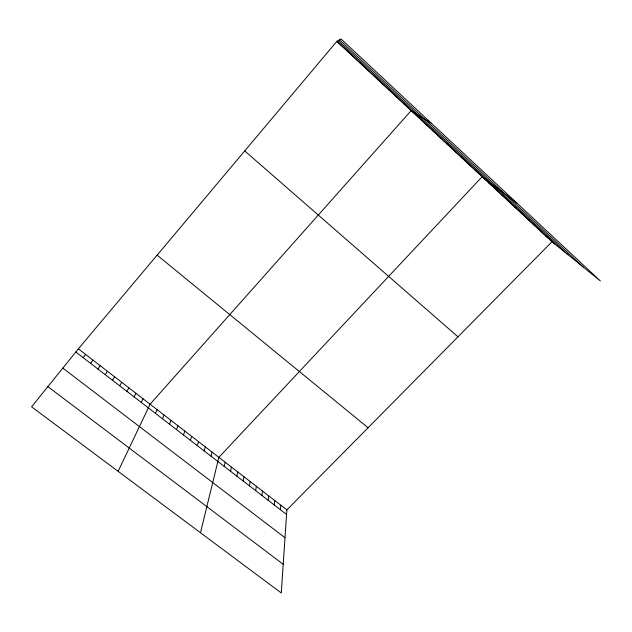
<?xml version="1.0" encoding="UTF-8"?>
<svg xmlns="http://www.w3.org/2000/svg" width="632" height="632" viewBox="0 0 632 632"><rect width="100%" height="100%" fill="white"/><g stroke="black" fill="none" stroke-linecap="round" stroke-linejoin="round"><path stroke-width="0.95" d="M551.973 241.748L286.873 509.89L281.28 592.982L31.6 406.826L78.368 348.825L336.801 41.404L341.098 39.018L600.4 280.971L551.973 241.748L336.801 41.404M280.442 509.732L280.805 505.205M274.288 504.992L274.723 500.505M268.11 500.228L268.608 495.78M261.917 495.456L262.47 491.04M255.691 490.653L256.315 486.284M249.45 485.842L250.13 481.505M243.178 481.007L243.928 476.71M236.882 476.157L237.695 471.899M230.569 471.282L231.446 467.072M224.226 466.392L225.166 462.221M200.478 532.744L218.87 457.355L482.145 176.723L517.095 203.243M211.033 456.225L212.115 452.141M204.183 450.94L205.337 446.903M197.303 445.639L198.527 441.642M190.398 440.314L191.686 436.364M183.454 434.966L184.828 431.063M176.494 429.594L177.932 425.739M169.495 424.198L171.011 420.391M162.471 418.779L164.059 415.019M155.417 413.344L157.084 409.631M118.129 471.338L150.076 404.219L411.163 110.64L431.593 123.461M141.22 402.394L143.037 398.784M134.079 396.888L135.975 393.325M126.906 391.358L128.881 387.843M119.701 385.804L121.755 382.344M112.464 380.227L114.597 376.814M105.196 374.626L107.416 371.261M97.905 369.001L100.196 365.691M90.574 363.353L92.951 360.09M83.219 357.68L85.675 354.473M351.961 55.513L352.364 55.553M359.482 62.513L359.979 62.639M366.971 69.488L367.548 69.694M374.421 76.425L375.092 76.717M381.839 83.329L382.597 83.701M389.217 90.21L390.062 90.653M396.572 97.052L397.496 97.573M403.88 103.861L404.891 104.462M418.408 117.386L419.585 118.145M425.62 124.101L426.877 124.939M432.802 130.785L434.137 131.693M439.951 137.436L441.357 138.424M447.061 144.056L448.554 145.123M454.139 150.653L455.712 151.791M461.186 157.218L462.837 158.427M468.209 163.751L469.932 165.031M475.193 170.253L476.986 171.604M47.882 386.642L283.215 564.281M62.821 368.108L285 537.729M488.623 182.759L490.566 184.252M495.077 188.77L497.092 190.327M75.824 351.985L286.565 514.456M78.368 348.825L286.873 509.89M501.508 194.759L503.593 196.378M507.907 200.715L510.064 202.398M514.282 206.656L516.502 208.394M520.634 212.565L522.917 214.367M526.954 218.451L529.3 220.315M533.25 224.305L535.667 226.24M539.515 230.143L541.995 232.142M545.756 235.957L548.299 238.011M157.123 255.146L368.077 427.753M244.726 150.93L457.979 336.824M339.582 39.863L583.439 267.233M338.207 40.622L567.971 254.704M337.03 41.278L554.58 243.857"/></g></svg>
